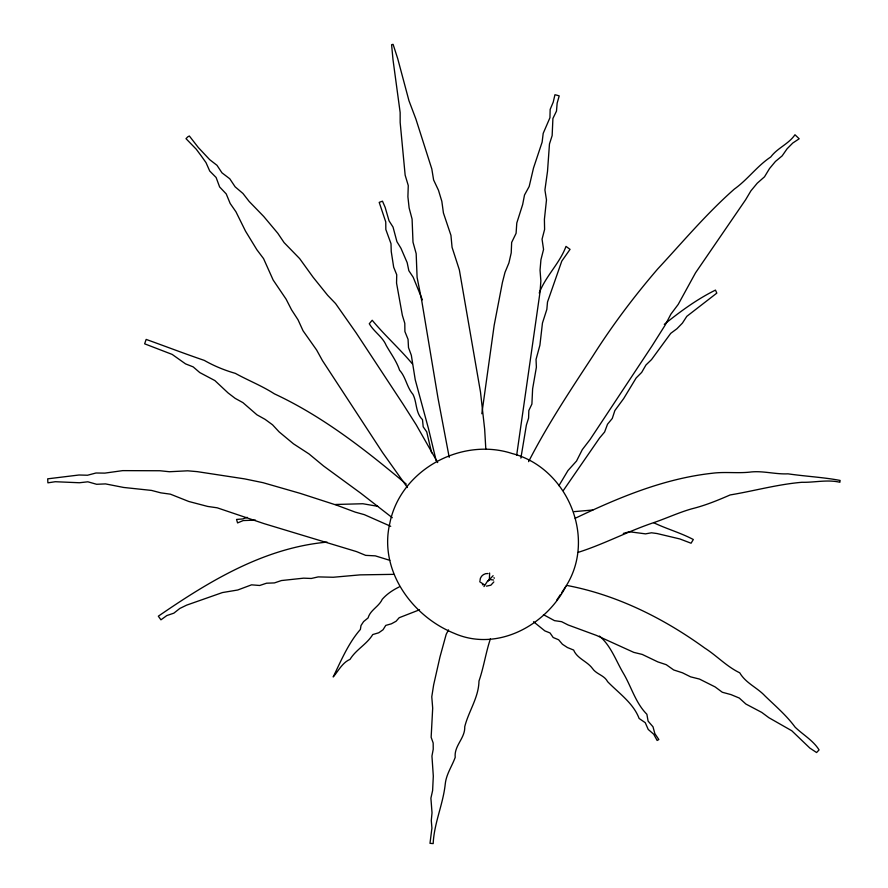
<?xml version="1.0" encoding="UTF-8"?>
<svg xmlns="http://www.w3.org/2000/svg" width="888" height="888" viewBox="0 0 888 888"><rect width="100%" height="100%" fill="white"/><g stroke="black" fill="none" stroke-linecap="round" stroke-linejoin="round"><path stroke-width="1.33" d="M479.986 580.652C479.886 576.49 483.971 573.049 488.045 573.526M481.829 413.753L494.172 325.308L502.408 282.473L504.983 272.416L508.913 262.926L511.211 252.891L511.655 242.435L516.083 233.322L516.794 222.999L522.677 204.473L524.508 195.027L529.181 186.48L533.51 168.01L542.124 142.136L543.201 133.355L549.938 117.727L550.16 109.424L553.235 102.12L554.945 94.739L556.787 95.171L559.207 95.904L557.142 103.152L556.487 111.089L552.913 118.481L552.147 135.598L549.472 143.967L547.519 171.284L544.921 189.977L546.486 199.944L544.399 219.369L544.599 229.415L542.057 239.194L543.556 249.428L540.936 259.74L540.048 270.141L540.859 280.886L540.082 291.73L516.694 455.111M520.879 458.141L526.395 424.986L528.582 418.093L528.837 410.522L531.901 404.062L532.622 388.811L536.385 367.221L536.041 359.429L539.904 345.221L542.457 323.032L546.841 309.379L547.508 301.998L561.782 261.105L570.052 249.362L566 246.398C559.684 263.436 545.687 276.013 539.227 293.029M490.365 638.938C485.769 652.758 483.749 667.31 478.976 681.052C478.699 697.546 468.642 711.144 464.746 726.706C465.245 738.294 453.968 745.598 455.211 757.342C451.959 766.344 446.22 774.269 445.243 784.093C443.101 804.328 434.132 823.043 433.178 843.6L429.992 843.323L431.923 828.06L431.279 820.534L432.023 812.831L430.902 798.179L432.611 790.542L433.311 776.112L431.945 756.065L433.233 749.195L433.166 742.979L431.146 737.306L432.689 708.158L431.779 696.769L433.644 684.903L439.982 656.92L446.209 634.254L448.529 629.881M528.593 461.649C547.308 425.075 570.074 390.764 592.685 356.288C612.154 325.541 634.021 296.503 657.686 268.986C682.805 241.936 706.548 213.575 734.354 189.077C747.729 179.531 757.076 166.045 770.784 156.954C777.389 147.963 788.633 144.089 794.971 134.754L799.189 138.783L792.784 143.024L787.112 148.751L782.15 155.877L775.435 161.461L769.541 168.531L764.513 176.801L757.253 183.194L750.915 190.842L745.631 199.745L695.526 272.838L678.199 304.429L670.906 314.119L665.279 324.908L652.147 345.743L590.009 439.604L582.295 449.639L576.523 461.039L567.965 470.551L558.907 485.692M493.861 581.906L490.853 585.192L486.424 586.158M565.889 586.313C596.858 537.839 567.254 467.632 512.121 453.524C461.227 436.841 400.222 470.118 389.799 523.365C378.721 570.052 411.788 616.161 454.068 633.266C496.814 652.236 545.854 625.696 565.889 586.313L561.749 592.596M556.687 600.233L560.506 594.449M563.336 490.498L599.6 437.951L604.595 432.023L607.514 424.231L612.276 418.459L614.862 410.556L623.676 398.579L636.163 377.955L641.68 372.394L645.942 365.012L651.537 359.573L670.729 333.355L676.956 328.726L682.395 323.143L686.79 316.361L716.816 293.118L715.462 290.099C696.947 299.256 680.186 311.588 664.28 324.353M483.982 586.591L487.645 580.93L490.176 579.542L493.539 580.03M493.118 575.702L488.3 580.896L489.443 578.576L489.61 573.015M575.158 518.303C618.592 497.569 663.969 478.577 712.132 473.271C724.408 471.628 736.896 473.426 749.361 472.172C762.293 470.374 775.024 474.481 788.011 473.837C805.039 476.323 824.475 477.378 840.159 480.452C839.859 480.996 840.048 481.651 839.893 482.251C827.228 479.331 814.551 482.617 801.908 482.284C777.444 484.382 754.345 490.909 730.136 494.949C717.593 500.41 705.216 505.483 691.841 508.802C678.787 512.509 666.389 518.326 653.513 522.71C628.005 531.257 604.029 544.122 578.354 552.303M399.145 586.979C392.84 590.032 386.913 594.005 382.273 599.256C378.887 606.693 370.252 610 368.087 617.926L363.592 621.6L361.016 625.496L360.373 629.47C348.274 643.19 340.748 661.505 333.178 676.945C337.951 671.606 342.28 662.581 350.027 659.373C356.121 649.428 366.744 644.41 372.749 634.554L378.776 632.767L383.05 629.747L385.747 625.407L391.43 623.798L396.07 621.256L399.167 617.726L419.536 609.79M247.175 517.327L242.724 518.958L236.552 519.436L237.573 522.921L243.19 520.568L255.489 520.124M623.298 533.444L629.292 531.746L645.543 533.866L651.47 532.789L657.042 533.533L679.853 538.949L691.064 543.223L693.328 539.516C680.552 532.733 666.411 528.882 653.59 522.655M574.303 511.632L592.918 509.99M482.406 584.792L484.027 584.582L479.709 581.718M393.828 574.347L360.106 574.869L333.244 577.255L318.215 576.9L311.311 578.465L303.618 578.166L281.407 580.552L274.425 582.917L266.555 583.205L259.696 585.481L251.559 584.837L237.718 590.009L222.433 592.562L186.602 605.15L179.809 608.458L173.87 613.153L166.8 615.573L160.939 619.824L158.33 616.194C209.146 581.229 264.091 547.818 327.073 542.113M335.398 504.484L362.87 503.74L377.755 506.315M567.532 585.569C617.271 595.082 663.98 618.514 704.617 647.963C716.727 655.633 726.617 666.544 739.748 672.815C745.82 683.249 757.209 687.523 765.079 696.014C775.446 706.06 786.479 715.384 795.093 727.139C803.018 734.82 813.153 740.381 819.069 749.916L816.583 752.536L809.889 748.107L791.774 730.757L768.875 717.704L761.749 712.409L745.909 704.051L739.271 698.046L731.024 694.616L722.31 692.252L715.129 686.924L699.5 679.076L690.609 676.845L682.439 672.793L673.692 669.952L666.278 664.701L657.819 661.893L642.235 654.423L633.766 652.369L596.447 635.408L568.098 624.963L561.638 621.689L554.478 620.634L543.434 614.663M389.81 560.339L375.291 555.855L365.667 555.366L356.543 551.603L264.025 523.62L217.216 507.814L207.681 506.438L188.744 501.465L170.385 494.161L160.828 492.851L151.526 490.42L123.643 487.457L105.528 483.905L96.614 484.282L87.879 481.807L79.376 482.75L55.289 481.718L47.897 482.839L47.697 478.832L78.999 475.002L87.501 475.235L95.993 473.004L104.851 473.115L122.677 470.629L159.995 470.751L169.408 471.739L187.668 470.807L197.214 471.639L244.633 478.887L262.992 482.672L300.288 493.395L336.796 505.228L355.233 512.121L364.358 514.663L390.72 526.307M533.522 621.722L544.832 630.88L550.038 632.966L553.18 637.506L558.652 639.793L562.415 644.244L567.421 647.53L573.626 650.049C577.2 658.674 587.179 661.227 592.485 668.509C596.47 674.369 604.317 675.18 607.614 681.673C618.758 693.206 633.266 702.985 639.127 718.47L645.254 722.688L648.229 729.448L653.712 734.221L657.131 740.47L658.829 739.538L654.845 733.599L653.002 726.795L648.096 721.134L646.875 714.274C635.575 702.952 631.412 686.879 623.42 673.359C616.017 660.938 610.988 645.72 599.433 636.063M406.282 484.127C365.501 449.883 322.744 416.339 274.359 393.828C262.038 385.869 248.207 380.464 235.331 373.36C224.409 370.218 214.163 366.011 204.273 360.384C184.826 353.768 165.645 346.409 146.165 339.416L144.644 343.823L172.172 354.412L185.525 363.869L193.162 366.877L199.756 372.56L214.863 380.564L228.083 392.94L235.198 398.379L242.924 402.63L256.91 414.785L265.068 419.347L272.549 424.808L279.11 431.879L293.473 443.822L308.98 453.912L323.598 466.022L360.905 493.317L392.307 517.726M412.221 363.68C399.5 348.562 384.837 335.475 372.205 320.257L369.286 323.731C373.981 331.879 382.617 336.763 386.213 345.443C390.875 353.679 396.514 361.083 399.578 370.207C405.938 377.245 406.793 387.268 412.953 394.339C417.094 402.497 415.373 412.809 422.488 419.624L423.199 426.817L426.728 431.868L431.624 452.847M437.684 462.581L416.128 424.686L403.041 404.107L356.077 332.778L335.575 303.563L327.65 295.304L313.131 277.267L299.656 258.608L284.093 242.602L277.789 233.255L263.725 216.472L249.184 201.476L242.957 193.473L235.142 186.835L229.781 178.777L221.978 172.838L216.972 165.29L209.701 159.674L198.346 147.552L189.366 136.008L187.856 136.774L186.003 138.661L196.259 149.217L201.088 155.7L206.016 162.637L209.734 171.04L216.106 177.478L219.625 186.946L226.24 193.939L230.17 203.474L235.953 211.799L245.51 231.135L256.887 249.761L263.57 258.63L273.149 280.009L286.136 299.212L291.541 309.801L298.035 319.802L303.063 330.802L316.628 350.016L322.444 360.584L382.562 452.547L407.403 487.512M422.377 299.8L413.198 277.256L408.835 270.673L407.181 262.682L400.976 248.296L396.925 241.669L393.04 227.084L389.044 220.835L385.148 207.326L382.484 201.176L379.198 202.364L385.758 221.945L385.836 229.515L391.009 243.701L391.242 251.526L393.673 267.188L396.725 274.769L396.548 283.083L402.342 315.251L404.795 323.31L404.906 331.557L408.058 339.349L408.491 347.552L411.333 355.289L415.24 379.775L428.46 428.582L436.208 460.828M493.994 577.611L494.272 578.299M449.217 457.342L438.017 398.224L421.822 301.243L417.094 277.389L416.172 253.635L412.998 242.158L412.088 219.092L409.124 207.914L407.903 196.77L408.269 185.559L405.15 175.147L400.166 122.489L400.155 112.521L393.007 59.729L391.597 44.744L392.463 44.433L393.118 44.4L397.724 58.675L408.968 100.733L415.928 119.147L431.812 168.953L433.61 179.942L438.494 190.31L441.836 201.354L443.434 213.009L450.949 235.353L452.059 247.308L459.351 269.874L480.486 391.997L484.659 429.159L485.836 449.35"/></g></svg>
